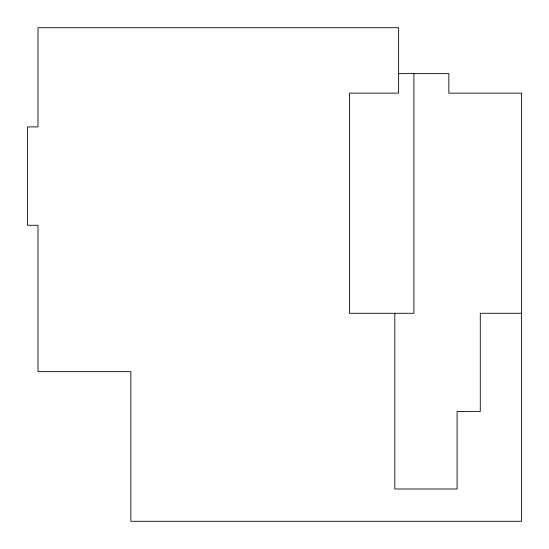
<?xml version="1.0" encoding="UTF-8"?>
<svg xmlns="http://www.w3.org/2000/svg" width="549" height="549" viewBox="0 0 549 549"><rect width="100%" height="100%" fill="white"/><g stroke="black" fill="none" stroke-linecap="round" stroke-linejoin="round"><path stroke-width="0.82" d="M398.608 73.621L448.842 73.621L448.842 93.145L521.55 93.145L521.55 521.289L130.868 521.289L130.868 371.639L38.005 371.639L38.005 225.268L27.45 225.268L27.45 126.915L38.005 126.915L38.005 27.711L398.608 27.711L398.608 93.145L349.425 93.145L349.425 313.28L413.905 313.28L413.905 73.621M521.55 313.28L480.286 313.28L480.286 411.427L457.07 411.427L457.07 488.994L394.806 488.994L394.806 313.28"/></g></svg>
